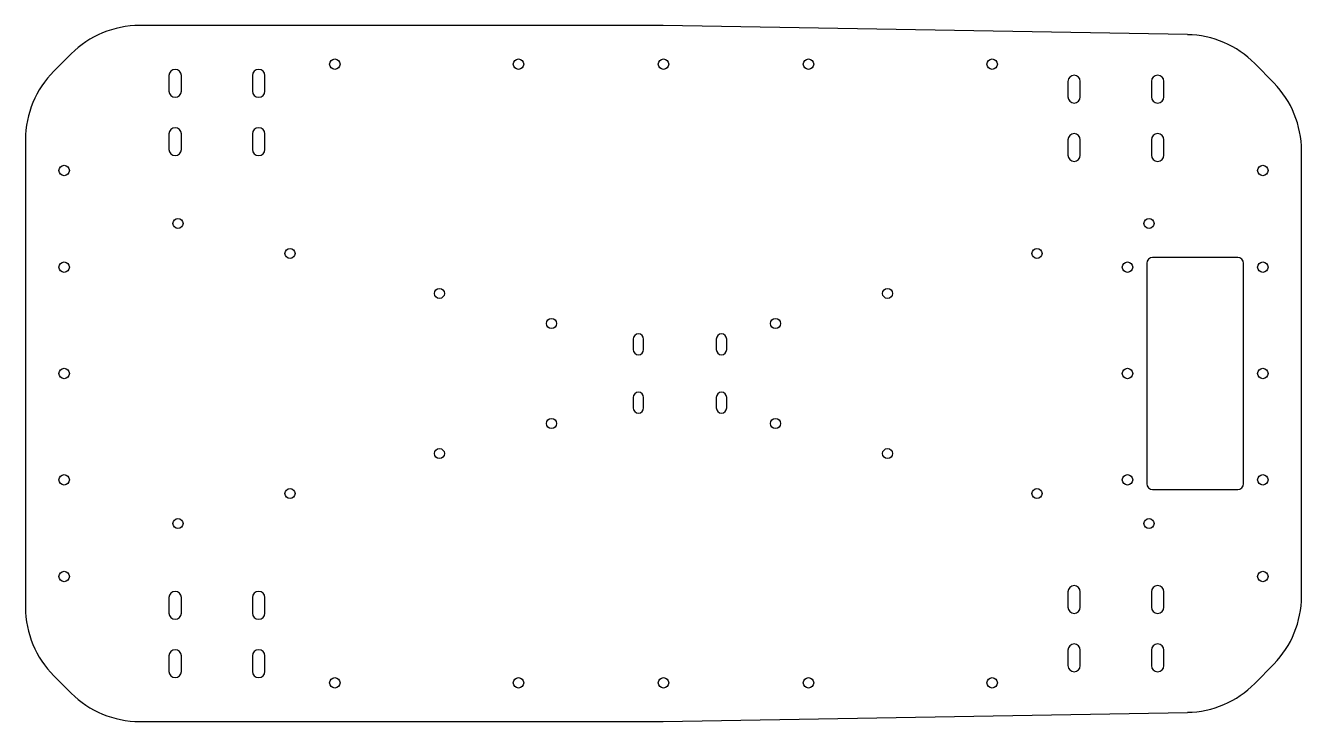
# Model space of a CAD drawing. Header units: millimetres. Extents: x -330 to 330, y -180 to 180.
import ezdxf

# ---------------------------------------------------------------- set-up
doc = ezdxf.new("R2010")
doc.units = ezdxf.units.MM

msp = doc.modelspace()

# ---------------------------------------------------------------- linework, layer by layer
at = {"color": 7, "linetype": 'Continuous', "lineweight": 25}
for p, q in [((-0.17, 180), (-271.01, 180)), ((271.03, 175.27), (-0.17, 180)), ((-306.36, 165.36), (-315.36, 156.36)), ((315.66, 150.3), (305.82, 160.32)), ((-255.8, 154.1), (-255.8, 146.1)), ((-249.4, 146.1), (-249.4, 154.1)), ((-212.6, 154.1), (-212.6, 146.1)), ((-206.2, 146.1), (-206.2, 154.1)), ((209.2, 151.1), (209.2, 143.1)), ((215.6, 143.1), (215.6, 151.1)), ((252.4, 151.1), (252.4, 143.1)), ((258.8, 143.1), (258.8, 151.1)), ((-330, 121.01), (-330, -121.01)), ((-255.8, 123.9), (-255.8, 115.9)), ((-249.4, 115.9), (-249.4, 123.9)), ((-212.6, 123.9), (-212.6, 115.9)), ((-206.2, 115.9), (-206.2, 123.9)), ((209.2, 120.9), (209.2, 112.9)), ((215.6, 112.9), (215.6, 120.9)), ((252.4, 120.9), (252.4, 112.9)), ((258.8, 112.9), (258.8, 120.9)), ((330, -115.25), (330, 115.25)), ((297, 60), (253, 60)), ((250, 57), (250, -57)), ((300, -57), (300, 57)), ((-15.7, 17.8), (-15.7, 12.4)), ((-10.3, 12.4), (-10.3, 17.8)), ((27.3, 17.8), (27.3, 12.4)), ((32.7, 12.4), (32.7, 17.8)), ((-15.7, -12.4), (-15.7, -17.8)), ((-10.3, -17.8), (-10.3, -12.4)), ((27.3, -12.4), (27.3, -17.8)), ((32.7, -17.8), (32.7, -12.4)), ((253, -60), (297, -60)), ((-255.8, -115.9), (-255.8, -123.9)), ((-249.4, -123.9), (-249.4, -115.9)), ((-212.6, -115.9), (-212.6, -123.9)), ((-206.2, -123.9), (-206.2, -115.9)), ((209.2, -112.9), (209.2, -120.9)), ((215.6, -120.9), (215.6, -112.9)), ((252.4, -112.9), (252.4, -120.9)), ((258.8, -120.9), (258.8, -112.9)), ((209.2, -143.1), (209.2, -151.1)), ((215.6, -151.1), (215.6, -143.1)), ((252.4, -143.1), (252.4, -151.1)), ((258.8, -151.1), (258.8, -143.1)), ((-255.8, -146.1), (-255.8, -154.1)), ((-249.4, -154.1), (-249.4, -146.1)), ((-212.6, -146.1), (-212.6, -154.1)), ((-206.2, -154.1), (-206.2, -146.1)), ((305.82, -160.32), (315.66, -150.3)), ((-315.36, -156.36), (-306.36, -165.36)), ((-0.17, -180), (271.03, -175.27)), ((-271.01, -180), (-0.17, -180))]:
    msp.add_line(p, q, dxfattribs=at)
for centre, radius in [((-170, 160), 2.7), ((-75, 160), 2.7), ((0, 160), 2.7), ((75, 160), 2.7), ((170, 160), 2.7), ((-310, 105), 2.7), ((310, 105), 2.7), ((-251.14, 77.65), 2.6), ((251.14, 77.65), 2.6), ((-193.19, 62.12), 2.6), ((193.19, 62.12), 2.6), ((-310, 55), 2.7), ((240, 55), 2.7), ((310, 55), 2.7), ((-115.91, 41.41), 2.6), ((115.91, 41.41), 2.6), ((-57.96, 25.88), 2.6), ((57.96, 25.88), 2.6), ((-310, 0), 2.7), ((240, 0), 2.7), ((310, 0), 2.7), ((-57.96, -25.88), 2.6), ((57.96, -25.88), 2.6), ((-115.91, -41.41), 2.6), ((115.91, -41.41), 2.6), ((-310, -55), 2.7), ((240, -55), 2.7), ((310, -55), 2.7), ((-193.19, -62.12), 2.6), ((193.19, -62.12), 2.6), ((-251.14, -77.65), 2.6), ((251.14, -77.65), 2.6), ((-310, -105), 2.7), ((310, -105), 2.7), ((-170, -160), 2.7), ((-75, -160), 2.7), ((0, -160), 2.7), ((75, -160), 2.7), ((170, -160), 2.7)]:
    msp.add_circle(centre, radius, dxfattribs=at)
for centre, radius, start, end in [((-271.01, 130), 50, 90, 135), ((270.15, 125.27), 50, 44.5, 89), ((-280, 121.01), 50, 135, 180), ((-252.6, 154.1), 3.2, 0, 180), ((-209.4, 154.1), 3.2, 0, 180), ((212.4, 151.1), 3.2, 0, 180), ((255.6, 151.1), 3.2, 0, 180), ((-252.6, 146.1), 3.2, 180, 0), ((-209.4, 146.1), 3.2, 180, 0), ((280, 115.25), 50, 0, 44.5), ((212.4, 143.1), 3.2, 180, 0), ((255.6, 143.1), 3.2, 180, 0), ((-252.6, 123.9), 3.2, 0, 180), ((-209.4, 123.9), 3.2, 0, 180), ((212.4, 120.9), 3.2, 0, 180), ((255.6, 120.9), 3.2, 0, 180), ((-252.6, 115.9), 3.2, 180, 0), ((-209.4, 115.9), 3.2, 180, 0), ((212.4, 112.9), 3.2, 180, 0), ((255.6, 112.9), 3.2, 180, 0), ((253, 57), 3, 90, 180), ((297, 57), 3, 0, 90), ((-13, 17.8), 2.7, 0, 180), ((30, 17.8), 2.7, 0, 180), ((-13, 12.4), 2.7, 180, 0), ((30, 12.4), 2.7, 180, 0), ((-13, -12.4), 2.7, 0, 180), ((30, -12.4), 2.7, 0, 180), ((-13, -17.8), 2.7, 180, 0), ((30, -17.8), 2.7, 180, 0), ((253, -57), 3, 180, 270), ((297, -57), 3, 270, 0), ((212.4, -112.9), 3.2, 0, 180), ((255.6, -112.9), 3.2, 0, 180), ((-252.6, -115.9), 3.2, 0, 180), ((-209.4, -115.9), 3.2, 0, 180), ((280, -115.25), 50, 315.5, 0), ((-280, -121.01), 50, 180, 225), ((-252.6, -123.9), 3.2, 180, 0), ((-209.4, -123.9), 3.2, 180, 0), ((212.4, -120.9), 3.2, 180, 0), ((255.6, -120.9), 3.2, 180, 0), ((-252.6, -146.1), 3.2, 0, 180), ((-209.4, -146.1), 3.2, 0, 180), ((212.4, -143.1), 3.2, 0, 180), ((255.6, -143.1), 3.2, 0, 180), ((212.4, -151.1), 3.2, 180, 0), ((255.6, -151.1), 3.2, 180, 0), ((-252.6, -154.1), 3.2, 180, 0), ((-209.4, -154.1), 3.2, 180, 0), ((270.15, -125.27), 50, 271, 315.5), ((-271.01, -130), 50, 225, 270)]:
    msp.add_arc(centre, radius, start, end, dxfattribs=at)

doc.saveas('drawing.dxf')
